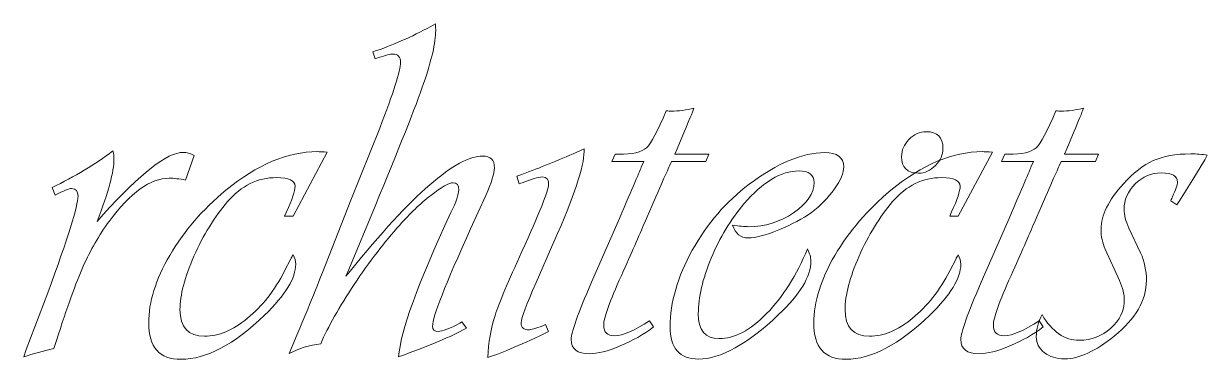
# Model space of a CAD drawing. Extents: x 971 to 1079, y 664 to 731.
# Drawn here: x 1055.463 to 1056.079, y 675.484 to 675.658 of the extents above; entities that cross this region are included whole.
import ezdxf

# ---------------------------------------------------------------- set-up
doc = ezdxf.new("R2010")
doc.units = 0
doc.header["$MEASUREMENT"] = 0
doc.layers.get('0').update_dxf_attribs({"linetype": 'CONTINUOUS', "lineweight": 30})
doc.layers.add('Dim', color=142, linetype='CONTINUOUS', lineweight=0)
doc.layers.add('UG-Khartosha', color=11, linetype='CONTINUOUS', lineweight=20)

# ---------------------------------------------------------------- blocks, each defined once
blk = doc.blocks.new('fghty')
at = {"layer": 'UG-Khartosha'}
for points, knots in [([(-280.61851, -82.29904), (-280.61851, -82.29904), (-280.61611, -82.30247), (-280.61611, -82.30247), (-280.61611, -82.30247), (-280.62479, -82.30718), (-280.63601, -82.31197), (-280.6498, -82.3169), (-280.6498, -82.3169), (-280.6498, -82.3169), (-280.6531, -82.31812), (-280.6531, -82.31812), (-280.6531, -82.31812), (-280.6521, -82.30433), (-280.64261, -82.2781), (-280.62452, -82.23939), (-280.62452, -82.23939), (-280.62167, -82.23342), (-280.62027, -82.22935), (-280.62027, -82.22723), (-280.62027, -82.22723), (-280.62027, -82.22447), (-280.62127, -82.22312), (-280.6233, -82.22312), (-280.6233, -82.22312), (-280.6256, -82.22312), (-280.62967, -82.22542), (-280.63551, -82.22999), (-280.63551, -82.22999), (-280.64134, -82.2346), (-280.64699, -82.23998), (-280.65246, -82.24618), (-280.65246, -82.24618), (-280.66074, -82.25535), (-280.66901, -82.26616), (-280.67729, -82.27855), (-280.67729, -82.27855), (-280.68552, -82.29099), (-280.69162, -82.30175), (-280.6956, -82.31097), (-280.6956, -82.31097), (-280.7018, -82.31174), (-280.70754, -82.3135), (-280.71283, -82.31626), (-280.71283, -82.31626), (-280.71283, -82.31626), (-280.71138, -82.31283), (-280.71138, -82.31283), (-280.71138, -82.31283), (-280.70537, -82.29876), (-280.69981, -82.2852), (-280.6947, -82.27213), (-280.6947, -82.27213), (-280.6947, -82.27213), (-280.67919, -82.23266), (-280.67919, -82.23266), (-280.67919, -82.23266), (-280.67919, -82.23266), (-280.66341, -82.19332), (-280.66341, -82.19332), (-280.66341, -82.19332), (-280.65586, -82.17396), (-280.65206, -82.16203), (-280.65206, -82.15755), (-280.65206, -82.15755), (-280.65206, -82.15443), (-280.65346, -82.15289), (-280.65631, -82.15289), (-280.65631, -82.15289), (-280.65762, -82.15289), (-280.66019, -82.15357), (-280.66408, -82.15488), (-280.66408, -82.15488), (-280.66408, -82.15488), (-280.6658, -82.15556), (-280.6658, -82.15556), (-280.6658, -82.15556), (-280.6658, -82.15556), (-280.66711, -82.15172), (-280.66711, -82.15172), (-280.66711, -82.15172), (-280.65663, -82.14819), (-280.64609, -82.14358), (-280.63546, -82.13783), (-280.63546, -82.13783), (-280.63546, -82.13783), (-280.63293, -82.13634), (-280.63293, -82.13634), (-280.63293, -82.13634), (-280.63288, -82.13802), (-280.63284, -82.13928), (-280.63284, -82.14005), (-280.63284, -82.14005), (-280.63284, -82.14661), (-280.63506, -82.15624), (-280.63944, -82.16899), (-280.63944, -82.16899), (-280.64387, -82.18179), (-280.65269, -82.20403), (-280.66594, -82.23582), (-280.66594, -82.23582), (-280.66594, -82.23582), (-280.68023, -82.27041), (-280.68023, -82.27041), (-280.68023, -82.27041), (-280.68023, -82.27041), (-280.68186, -82.27412), (-280.68186, -82.27412), (-280.68186, -82.27412), (-280.68186, -82.27412), (-280.67959, -82.27136), (-280.67959, -82.27136), (-280.67959, -82.27136), (-280.64577, -82.22949), (-280.62163, -82.20856), (-280.60716, -82.20856), (-280.60716, -82.20856), (-280.60291, -82.20856), (-280.60078, -82.21068), (-280.60078, -82.21493), (-280.60078, -82.21493), (-280.60078, -82.21801), (-280.60236, -82.22303), (-280.60553, -82.23003), (-280.60553, -82.23003), (-280.60553, -82.23003), (-280.61376, -82.24817), (-280.61376, -82.24817), (-280.61376, -82.24817), (-280.62764, -82.27873), (-280.63456, -82.29641), (-280.63456, -82.3013), (-280.63456, -82.3013), (-280.63456, -82.30324), (-280.63356, -82.30419), (-280.63153, -82.30419), (-280.63153, -82.30419), (-280.62913, -82.30419), (-280.6252, -82.3027), (-280.61973, -82.29971), (-280.61973, -82.29971), (-280.61973, -82.29971), (-280.61851, -82.29904), (-280.61851, -82.29904)], [0, 0, 0, 0, 0.027778, 0.027778, 0.027778, 0.027778, 0.055556, 0.055556, 0.055556, 0.055556, 0.083333, 0.083333, 0.083333, 0.083333, 0.111111, 0.111111, 0.111111, 0.111111, 0.138889, 0.138889, 0.138889, 0.138889, 0.166667, 0.166667, 0.166667, 0.166667, 0.194444, 0.194444, 0.194444, 0.194444, 0.222222, 0.222222, 0.222222, 0.222222, 0.25, 0.25, 0.25, 0.25, 0.277778, 0.277778, 0.277778, 0.277778, 0.305556, 0.305556, 0.305556, 0.305556, 0.333333, 0.333333, 0.333333, 0.333333, 0.361111, 0.361111, 0.361111, 0.361111, 0.388889, 0.388889, 0.388889, 0.388889, 0.416667, 0.416667, 0.416667, 0.416667, 0.444444, 0.444444, 0.444444, 0.444444, 0.472222, 0.472222, 0.472222, 0.472222, 0.5, 0.5, 0.5, 0.5, 0.527778, 0.527778, 0.527778, 0.527778, 0.555556, 0.555556, 0.555556, 0.555556, 0.583333, 0.583333, 0.583333, 0.583333, 0.611111, 0.611111, 0.611111, 0.611111, 0.638889, 0.638889, 0.638889, 0.638889, 0.666667, 0.666667, 0.666667, 0.666667, 0.694444, 0.694444, 0.694444, 0.694444, 0.722222, 0.722222, 0.722222, 0.722222, 0.75, 0.75, 0.75, 0.75, 0.777778, 0.777778, 0.777778, 0.777778, 0.805556, 0.805556, 0.805556, 0.805556, 0.833333, 0.833333, 0.833333, 0.833333, 0.861111, 0.861111, 0.861111, 0.861111, 0.888889, 0.888889, 0.888889, 0.888889, 0.916667, 0.916667, 0.916667, 0.916667, 0.944444, 0.944444, 0.944444, 0.944444, 0.972222, 0.972222, 0.972222, 0.972222, 1, 1, 1, 1]), ([(-280.48367, -82.20761), (-280.48367, -82.20761), (-280.48538, -82.21159), (-280.48538, -82.21159), (-280.48538, -82.21159), (-280.48538, -82.21159), (-280.50406, -82.21159), (-280.50406, -82.21159), (-280.50406, -82.21159), (-280.50406, -82.21159), (-280.50515, -82.21385), (-280.50515, -82.21385), (-280.50515, -82.21385), (-280.50682, -82.21737), (-280.51134, -82.22773), (-280.51875, -82.24482), (-280.51875, -82.24482), (-280.52179, -82.25183), (-280.52599, -82.26146), (-280.53146, -82.27372), (-280.53146, -82.27372), (-280.53793, -82.28805), (-280.54114, -82.29709), (-280.54114, -82.30089), (-280.54114, -82.30089), (-280.54114, -82.30469), (-280.53919, -82.30659), (-280.5353, -82.30659), (-280.5353, -82.30659), (-280.53065, -82.30659), (-280.52423, -82.30383), (-280.51613, -82.29836), (-280.51613, -82.29836), (-280.51613, -82.29836), (-280.51401, -82.3018), (-280.51401, -82.3018), (-280.51401, -82.3018), (-280.5193, -82.30587), (-280.52536, -82.30934), (-280.53214, -82.31215), (-280.53214, -82.31215), (-280.53897, -82.315), (-280.54458, -82.3164), (-280.54896, -82.3164), (-280.54896, -82.3164), (-280.55561, -82.3164), (-280.55891, -82.31378), (-280.55891, -82.30858), (-280.55891, -82.30858), (-280.55891, -82.30487), (-280.5552, -82.29447), (-280.54779, -82.27733), (-280.54779, -82.27733), (-280.54779, -82.27733), (-280.53399, -82.24591), (-280.53399, -82.24591), (-280.53399, -82.24591), (-280.52631, -82.22813), (-280.52188, -82.21774), (-280.52061, -82.21461), (-280.52061, -82.21461), (-280.52061, -82.21461), (-280.5193, -82.21159), (-280.5193, -82.21159), (-280.5193, -82.21159), (-280.5193, -82.21159), (-280.53666, -82.21159), (-280.53666, -82.21159), (-280.53666, -82.21159), (-280.53666, -82.21159), (-280.53481, -82.20761), (-280.53481, -82.20761), (-280.53481, -82.20761), (-280.53481, -82.20761), (-280.53309, -82.20761), (-280.53309, -82.20761), (-280.53309, -82.20761), (-280.52549, -82.20761), (-280.52038, -82.20643), (-280.51776, -82.20403), (-280.51776, -82.20403), (-280.51518, -82.20164), (-280.51161, -82.19495), (-280.50709, -82.18391), (-280.50709, -82.18391), (-280.50578, -82.184), (-280.50492, -82.18405), (-280.50447, -82.18405), (-280.50447, -82.18405), (-280.50022, -82.18405), (-280.49601, -82.18351), (-280.4919, -82.18247), (-280.4919, -82.18247), (-280.49285, -82.185), (-280.49456, -82.1892), (-280.49705, -82.19504), (-280.49705, -82.19504), (-280.49705, -82.19504), (-280.50103, -82.20458), (-280.50103, -82.20458), (-280.50103, -82.20458), (-280.50103, -82.20458), (-280.50234, -82.20761), (-280.50234, -82.20761), (-280.50234, -82.20761), (-280.50234, -82.20761), (-280.48367, -82.20761), (-280.48367, -82.20761)], [0, 0, 0, 0, 0.037037, 0.037037, 0.037037, 0.037037, 0.074074, 0.074074, 0.074074, 0.074074, 0.111111, 0.111111, 0.111111, 0.111111, 0.148148, 0.148148, 0.148148, 0.148148, 0.185185, 0.185185, 0.185185, 0.185185, 0.222222, 0.222222, 0.222222, 0.222222, 0.259259, 0.259259, 0.259259, 0.259259, 0.296296, 0.296296, 0.296296, 0.296296, 0.333333, 0.333333, 0.333333, 0.333333, 0.37037, 0.37037, 0.37037, 0.37037, 0.407407, 0.407407, 0.407407, 0.407407, 0.444444, 0.444444, 0.444444, 0.444444, 0.481481, 0.481481, 0.481481, 0.481481, 0.518519, 0.518519, 0.518519, 0.518519, 0.555556, 0.555556, 0.555556, 0.555556, 0.592593, 0.592593, 0.592593, 0.592593, 0.62963, 0.62963, 0.62963, 0.62963, 0.666667, 0.666667, 0.666667, 0.666667, 0.703704, 0.703704, 0.703704, 0.703704, 0.740741, 0.740741, 0.740741, 0.740741, 0.777778, 0.777778, 0.777778, 0.777778, 0.814815, 0.814815, 0.814815, 0.814815, 0.851852, 0.851852, 0.851852, 0.851852, 0.888889, 0.888889, 0.888889, 0.888889, 0.925926, 0.925926, 0.925926, 0.925926, 0.962963, 0.962963, 0.962963, 0.962963, 1, 1, 1, 1]), ([(-280.27097, -82.20761), (-280.27097, -82.20761), (-280.27269, -82.21159), (-280.27269, -82.21159), (-280.27269, -82.21159), (-280.27269, -82.21159), (-280.29136, -82.21159), (-280.29136, -82.21159), (-280.29136, -82.21159), (-280.29136, -82.21159), (-280.29245, -82.21385), (-280.29245, -82.21385), (-280.29245, -82.21385), (-280.29412, -82.21737), (-280.29864, -82.22773), (-280.30606, -82.24482), (-280.30606, -82.24482), (-280.30909, -82.25183), (-280.31329, -82.26146), (-280.31876, -82.27372), (-280.31876, -82.27372), (-280.32523, -82.28805), (-280.32844, -82.29709), (-280.32844, -82.30089), (-280.32844, -82.30089), (-280.32844, -82.30469), (-280.3265, -82.30659), (-280.32261, -82.30659), (-280.32261, -82.30659), (-280.31795, -82.30659), (-280.31153, -82.30383), (-280.30343, -82.29836), (-280.30343, -82.29836), (-280.30343, -82.29836), (-280.30131, -82.3018), (-280.30131, -82.3018), (-280.30131, -82.3018), (-280.3066, -82.30587), (-280.31266, -82.30934), (-280.31944, -82.31215), (-280.31944, -82.31215), (-280.32627, -82.315), (-280.33188, -82.3164), (-280.33626, -82.3164), (-280.33626, -82.3164), (-280.34291, -82.3164), (-280.34621, -82.31378), (-280.34621, -82.30858), (-280.34621, -82.30858), (-280.34621, -82.30487), (-280.3425, -82.29447), (-280.33509, -82.27733), (-280.33509, -82.27733), (-280.33509, -82.27733), (-280.3213, -82.24591), (-280.3213, -82.24591), (-280.3213, -82.24591), (-280.31361, -82.22813), (-280.30918, -82.21774), (-280.30791, -82.21461), (-280.30791, -82.21461), (-280.30791, -82.21461), (-280.3066, -82.21159), (-280.3066, -82.21159), (-280.3066, -82.21159), (-280.3066, -82.21159), (-280.32396, -82.21159), (-280.32396, -82.21159), (-280.32396, -82.21159), (-280.32396, -82.21159), (-280.32211, -82.20761), (-280.32211, -82.20761), (-280.32211, -82.20761), (-280.32211, -82.20761), (-280.32039, -82.20761), (-280.32039, -82.20761), (-280.32039, -82.20761), (-280.31279, -82.20761), (-280.30768, -82.20643), (-280.30506, -82.20403), (-280.30506, -82.20403), (-280.30249, -82.20164), (-280.29891, -82.19495), (-280.29439, -82.18391), (-280.29439, -82.18391), (-280.29308, -82.184), (-280.29222, -82.18405), (-280.29177, -82.18405), (-280.29177, -82.18405), (-280.28752, -82.18405), (-280.28331, -82.18351), (-280.2792, -82.18247), (-280.2792, -82.18247), (-280.28015, -82.185), (-280.28187, -82.1892), (-280.28435, -82.19504), (-280.28435, -82.19504), (-280.28435, -82.19504), (-280.28833, -82.20458), (-280.28833, -82.20458), (-280.28833, -82.20458), (-280.28833, -82.20458), (-280.28964, -82.20761), (-280.28964, -82.20761), (-280.28964, -82.20761), (-280.28964, -82.20761), (-280.27097, -82.20761), (-280.27097, -82.20761)], [0, 0, 0, 0, 0.037037, 0.037037, 0.037037, 0.037037, 0.074074, 0.074074, 0.074074, 0.074074, 0.111111, 0.111111, 0.111111, 0.111111, 0.148148, 0.148148, 0.148148, 0.148148, 0.185185, 0.185185, 0.185185, 0.185185, 0.222222, 0.222222, 0.222222, 0.222222, 0.259259, 0.259259, 0.259259, 0.259259, 0.296296, 0.296296, 0.296296, 0.296296, 0.333333, 0.333333, 0.333333, 0.333333, 0.37037, 0.37037, 0.37037, 0.37037, 0.407407, 0.407407, 0.407407, 0.407407, 0.444444, 0.444444, 0.444444, 0.444444, 0.481481, 0.481481, 0.481481, 0.481481, 0.518519, 0.518519, 0.518519, 0.518519, 0.555556, 0.555556, 0.555556, 0.555556, 0.592593, 0.592593, 0.592593, 0.592593, 0.62963, 0.62963, 0.62963, 0.62963, 0.666667, 0.666667, 0.666667, 0.666667, 0.703704, 0.703704, 0.703704, 0.703704, 0.740741, 0.740741, 0.740741, 0.740741, 0.777778, 0.777778, 0.777778, 0.777778, 0.814815, 0.814815, 0.814815, 0.814815, 0.851852, 0.851852, 0.851852, 0.851852, 0.888889, 0.888889, 0.888889, 0.888889, 0.925926, 0.925926, 0.925926, 0.925926, 0.962963, 0.962963, 0.962963, 0.962963, 1, 1, 1, 1]), ([(-280.36509, -82.19528), (-280.35899, -82.19528), (-280.35595, -82.19833), (-280.35595, -82.20442), (-280.35595, -82.20442), (-280.35595, -82.20787), (-280.3573, -82.21092), (-280.36001, -82.21369), (-280.36001, -82.21369), (-280.36272, -82.21647), (-280.36583, -82.21789), (-280.36922, -82.21789), (-280.36922, -82.21789), (-280.37544, -82.21789), (-280.37855, -82.21484), (-280.37855, -82.20875), (-280.37855, -82.20875), (-280.37855, -82.2053), (-280.3772, -82.20226), (-280.37449, -82.19948), (-280.37449, -82.19948), (-280.37179, -82.1967), (-280.36867, -82.19528), (-280.36509, -82.19528)], [0, 0, 0, 0, 0.166667, 0.166667, 0.166667, 0.166667, 0.333333, 0.333333, 0.333333, 0.333333, 0.5, 0.5, 0.5, 0.5, 0.666667, 0.666667, 0.666667, 0.666667, 0.833333, 0.833333, 0.833333, 0.833333, 1, 1, 1, 1]), ([(-280.7646, -82.20829), (-280.7646, -82.20829), (-280.76939, -82.22167), (-280.76939, -82.22167), (-280.76939, -82.22167), (-280.77274, -82.22099), (-280.77568, -82.22063), (-280.77826, -82.22063), (-280.77826, -82.22063), (-280.78852, -82.22063), (-280.79946, -82.2285), (-280.81113, -82.24419), (-280.81113, -82.24419), (-280.8166, -82.25169), (-280.8213, -82.25988), (-280.82524, -82.26869), (-280.82524, -82.26869), (-280.82917, -82.27756), (-280.83401, -82.29099), (-280.83984, -82.30912), (-280.83984, -82.30912), (-280.83984, -82.30912), (-280.84133, -82.3136), (-280.84133, -82.3136), (-280.84133, -82.3136), (-280.84708, -82.31486), (-280.85255, -82.31635), (-280.85775, -82.31812), (-280.85775, -82.31812), (-280.85775, -82.31812), (-280.8563, -82.31414), (-280.8563, -82.31414), (-280.8563, -82.31414), (-280.8563, -82.31414), (-280.84463, -82.28312), (-280.84463, -82.28312), (-280.84463, -82.28312), (-280.8336, -82.25328), (-280.82809, -82.23569), (-280.82809, -82.2304), (-280.82809, -82.2304), (-280.82809, -82.22764), (-280.82926, -82.22628), (-280.83166, -82.22628), (-280.83166, -82.22628), (-280.83297, -82.22628), (-280.83595, -82.22746), (-280.84052, -82.22985), (-280.84052, -82.22985), (-280.84052, -82.22985), (-280.84224, -82.22578), (-280.84224, -82.22578), (-280.84224, -82.22578), (-280.82989, -82.21977), (-280.81882, -82.21308), (-280.80901, -82.20575), (-280.80901, -82.20575), (-280.80864, -82.20733), (-280.80846, -82.20883), (-280.80846, -82.21014), (-280.80846, -82.21014), (-280.80846, -82.21692), (-280.81149, -82.22827), (-280.8176, -82.24419), (-280.8176, -82.24419), (-280.8176, -82.24419), (-280.81443, -82.24048), (-280.81443, -82.24048), (-280.81443, -82.24048), (-280.79386, -82.21787), (-280.77925, -82.20657), (-280.77071, -82.20657), (-280.77071, -82.20657), (-280.76885, -82.20657), (-280.76682, -82.20715), (-280.7646, -82.20829)], [0, 0, 0, 0, 0.052632, 0.052632, 0.052632, 0.052632, 0.105263, 0.105263, 0.105263, 0.105263, 0.157895, 0.157895, 0.157895, 0.157895, 0.210526, 0.210526, 0.210526, 0.210526, 0.263158, 0.263158, 0.263158, 0.263158, 0.315789, 0.315789, 0.315789, 0.315789, 0.368421, 0.368421, 0.368421, 0.368421, 0.421053, 0.421053, 0.421053, 0.421053, 0.473684, 0.473684, 0.473684, 0.473684, 0.526316, 0.526316, 0.526316, 0.526316, 0.578947, 0.578947, 0.578947, 0.578947, 0.631579, 0.631579, 0.631579, 0.631579, 0.684211, 0.684211, 0.684211, 0.684211, 0.736842, 0.736842, 0.736842, 0.736842, 0.789474, 0.789474, 0.789474, 0.789474, 0.842105, 0.842105, 0.842105, 0.842105, 0.894737, 0.894737, 0.894737, 0.894737, 0.947368, 0.947368, 0.947368, 0.947368, 1, 1, 1, 1]), ([(-280.69203, -82.20643), (-280.69203, -82.20643), (-280.7107, -82.24129), (-280.7107, -82.24129), (-280.7107, -82.24129), (-280.7107, -82.24129), (-280.71532, -82.24129), (-280.71532, -82.24129), (-280.71532, -82.24129), (-280.71532, -82.24129), (-280.71427, -82.23903), (-280.71427, -82.23903), (-280.71427, -82.23903), (-280.71115, -82.2323), (-280.70962, -82.22764), (-280.70962, -82.22511), (-280.70962, -82.22511), (-280.70962, -82.22189), (-280.71296, -82.22031), (-280.7197, -82.22031), (-280.7197, -82.22031), (-280.73001, -82.22031), (-280.73896, -82.2247), (-280.74647, -82.23342), (-280.74647, -82.23342), (-280.75361, -82.24175), (-280.75972, -82.25165), (-280.76478, -82.26318), (-280.76478, -82.26318), (-280.76989, -82.27471), (-280.77242, -82.28443), (-280.77242, -82.2923), (-280.77242, -82.2923), (-280.77242, -82.30202), (-280.76795, -82.30686), (-280.75904, -82.30686), (-280.75904, -82.30686), (-280.75144, -82.30686), (-280.74362, -82.3036), (-280.73562, -82.29705), (-280.73562, -82.29705), (-280.72757, -82.29054), (-280.72079, -82.2819), (-280.71532, -82.27123), (-280.71532, -82.27123), (-280.71532, -82.27123), (-280.71188, -82.26462), (-280.71188, -82.26462), (-280.71188, -82.26462), (-280.7117, -82.26426), (-280.71129, -82.26349), (-280.7107, -82.26237), (-280.7107, -82.26237), (-280.70975, -82.26404), (-280.70926, -82.26576), (-280.70926, -82.26752), (-280.70926, -82.26752), (-280.70926, -82.27512), (-280.71491, -82.28439), (-280.72621, -82.29533), (-280.72621, -82.29533), (-280.7429, -82.31138), (-280.75814, -82.31943), (-280.77188, -82.31943), (-280.77188, -82.31943), (-280.78364, -82.31943), (-280.78952, -82.31283), (-280.78952, -82.29958), (-280.78952, -82.29958), (-280.78952, -82.28818), (-280.78567, -82.27589), (-280.77799, -82.26272), (-280.77799, -82.26272), (-280.7703, -82.24957), (-280.76013, -82.23772), (-280.74737, -82.22723), (-280.74737, -82.22723), (-280.73033, -82.21317), (-280.71369, -82.20616), (-280.69746, -82.20616), (-280.69746, -82.20616), (-280.69637, -82.20616), (-280.69456, -82.20625), (-280.69203, -82.20643)], [0, 0, 0, 0, 0.047619, 0.047619, 0.047619, 0.047619, 0.095238, 0.095238, 0.095238, 0.095238, 0.142857, 0.142857, 0.142857, 0.142857, 0.190476, 0.190476, 0.190476, 0.190476, 0.238095, 0.238095, 0.238095, 0.238095, 0.285714, 0.285714, 0.285714, 0.285714, 0.333333, 0.333333, 0.333333, 0.333333, 0.380952, 0.380952, 0.380952, 0.380952, 0.428571, 0.428571, 0.428571, 0.428571, 0.47619, 0.47619, 0.47619, 0.47619, 0.52381, 0.52381, 0.52381, 0.52381, 0.571429, 0.571429, 0.571429, 0.571429, 0.619048, 0.619048, 0.619048, 0.619048, 0.666667, 0.666667, 0.666667, 0.666667, 0.714286, 0.714286, 0.714286, 0.714286, 0.761905, 0.761905, 0.761905, 0.761905, 0.809524, 0.809524, 0.809524, 0.809524, 0.857143, 0.857143, 0.857143, 0.857143, 0.904762, 0.904762, 0.904762, 0.904762, 0.952381, 0.952381, 0.952381, 0.952381, 1, 1, 1, 1]), ([(-280.55186, -82.20458), (-280.55186, -82.20458), (-280.55186, -82.20602), (-280.55186, -82.20602), (-280.55186, -82.20602), (-280.55186, -82.21435), (-280.55733, -82.23076), (-280.56827, -82.25531), (-280.56827, -82.25531), (-280.56827, -82.25531), (-280.57808, -82.27756), (-280.57808, -82.27756), (-280.57808, -82.27756), (-280.58333, -82.28949), (-280.58599, -82.29677), (-280.58617, -82.29944), (-280.58617, -82.29944), (-280.58626, -82.3022), (-280.58477, -82.30347), (-280.58165, -82.30329), (-280.58165, -82.30329), (-280.57989, -82.3032), (-280.577, -82.30225), (-280.57293, -82.30048), (-280.57293, -82.30048), (-280.57293, -82.30048), (-280.57121, -82.30433), (-280.57121, -82.30433), (-280.57121, -82.30433), (-280.58509, -82.31097), (-280.59617, -82.31568), (-280.60444, -82.31853), (-280.60444, -82.31853), (-280.60404, -82.3102), (-280.60268, -82.30256), (-280.60042, -82.29551), (-280.60042, -82.29551), (-280.59816, -82.2885), (-280.59327, -82.27688), (-280.58577, -82.2606), (-280.58577, -82.2606), (-280.57623, -82.23976), (-280.57139, -82.22759), (-280.57121, -82.22406), (-280.57121, -82.22406), (-280.57103, -82.22131), (-280.57216, -82.21995), (-280.57464, -82.21995), (-280.57464, -82.21995), (-280.57582, -82.21995), (-280.57731, -82.22027), (-280.57917, -82.22086), (-280.57917, -82.22086), (-280.57917, -82.22086), (-280.58473, -82.22284), (-280.58473, -82.22284), (-280.58473, -82.22284), (-280.58509, -82.22294), (-280.5859, -82.22325), (-280.58726, -82.22379), (-280.58726, -82.22379), (-280.58726, -82.22379), (-280.58857, -82.21954), (-280.58857, -82.21954), (-280.58857, -82.21954), (-280.58857, -82.21954), (-280.58577, -82.21859), (-280.58577, -82.21859), (-280.58577, -82.21859), (-280.576, -82.21498), (-280.56601, -82.21091), (-280.55584, -82.20643), (-280.55584, -82.20643), (-280.55584, -82.20643), (-280.55186, -82.20458), (-280.55186, -82.20458)], [0, 0, 0, 0, 0.052632, 0.052632, 0.052632, 0.052632, 0.105263, 0.105263, 0.105263, 0.105263, 0.157895, 0.157895, 0.157895, 0.157895, 0.210526, 0.210526, 0.210526, 0.210526, 0.263158, 0.263158, 0.263158, 0.263158, 0.315789, 0.315789, 0.315789, 0.315789, 0.368421, 0.368421, 0.368421, 0.368421, 0.421053, 0.421053, 0.421053, 0.421053, 0.473684, 0.473684, 0.473684, 0.473684, 0.526316, 0.526316, 0.526316, 0.526316, 0.578947, 0.578947, 0.578947, 0.578947, 0.631579, 0.631579, 0.631579, 0.631579, 0.684211, 0.684211, 0.684211, 0.684211, 0.736842, 0.736842, 0.736842, 0.736842, 0.789474, 0.789474, 0.789474, 0.789474, 0.842105, 0.842105, 0.842105, 0.842105, 0.894737, 0.894737, 0.894737, 0.894737, 0.947368, 0.947368, 0.947368, 0.947368, 1, 1, 1, 1]), ([(-280.4299, -82.25916), (-280.42868, -82.26164), (-280.42805, -82.26381), (-280.42805, -82.26576), (-280.42805, -82.26576), (-280.42805, -82.27426), (-280.43393, -82.28402), (-280.44569, -82.29506), (-280.44569, -82.29506), (-280.46278, -82.3112), (-280.47738, -82.31929), (-280.48936, -82.31929), (-280.48936, -82.31929), (-280.49972, -82.31929), (-280.50487, -82.31341), (-280.50487, -82.30166), (-280.50487, -82.30166), (-280.50487, -82.28841), (-280.50085, -82.27453), (-280.49276, -82.25997), (-280.49276, -82.25997), (-280.48466, -82.24536), (-280.47431, -82.23338), (-280.46169, -82.22393), (-280.46169, -82.22393), (-280.44632, -82.21245), (-280.43262, -82.2067), (-280.42059, -82.2067), (-280.42059, -82.2067), (-280.41363, -82.2067), (-280.41014, -82.20928), (-280.41014, -82.21439), (-280.41014, -82.21439), (-280.41014, -82.21774), (-280.41182, -82.22176), (-280.41516, -82.22651), (-280.41516, -82.22651), (-280.41855, -82.23121), (-280.42271, -82.23551), (-280.42778, -82.23926), (-280.42778, -82.23926), (-280.43244, -82.24274), (-280.43841, -82.24591), (-280.4456, -82.2488), (-280.4456, -82.2488), (-280.45278, -82.25174), (-280.45835, -82.25319), (-280.46224, -82.25319), (-280.46224, -82.25319), (-280.4664, -82.25319), (-280.46924, -82.25088), (-280.47083, -82.24631), (-280.47083, -82.24631), (-280.46712, -82.24681), (-280.46418, -82.24708), (-280.46196, -82.24708), (-280.46196, -82.24708), (-280.4531, -82.24708), (-280.44496, -82.24455), (-280.4375, -82.23948), (-280.4375, -82.23948), (-280.43004, -82.23442), (-280.42629, -82.2289), (-280.42629, -82.22298), (-280.42629, -82.22298), (-280.42629, -82.21877), (-280.42905, -82.21665), (-280.43451, -82.21665), (-280.43451, -82.21665), (-280.44433, -82.21665), (-280.45432, -82.22266), (-280.46458, -82.23464), (-280.46458, -82.23464), (-280.47182, -82.24315), (-280.47779, -82.25305), (-280.48249, -82.26431), (-280.48249, -82.26431), (-280.48715, -82.27561), (-280.4895, -82.2857), (-280.4895, -82.29452), (-280.4895, -82.29452), (-280.4895, -82.3036), (-280.4857, -82.30817), (-280.47811, -82.30817), (-280.47811, -82.30817), (-280.46983, -82.30817), (-280.46119, -82.3036), (-280.4522, -82.29447), (-280.4522, -82.29447), (-280.44324, -82.28533), (-280.43583, -82.27353), (-280.4299, -82.25916)], [0, 0, 0, 0, 0.043478, 0.043478, 0.043478, 0.043478, 0.086957, 0.086957, 0.086957, 0.086957, 0.130435, 0.130435, 0.130435, 0.130435, 0.173913, 0.173913, 0.173913, 0.173913, 0.217391, 0.217391, 0.217391, 0.217391, 0.26087, 0.26087, 0.26087, 0.26087, 0.304348, 0.304348, 0.304348, 0.304348, 0.347826, 0.347826, 0.347826, 0.347826, 0.391304, 0.391304, 0.391304, 0.391304, 0.434783, 0.434783, 0.434783, 0.434783, 0.478261, 0.478261, 0.478261, 0.478261, 0.521739, 0.521739, 0.521739, 0.521739, 0.565217, 0.565217, 0.565217, 0.565217, 0.608696, 0.608696, 0.608696, 0.608696, 0.652174, 0.652174, 0.652174, 0.652174, 0.695652, 0.695652, 0.695652, 0.695652, 0.73913, 0.73913, 0.73913, 0.73913, 0.782609, 0.782609, 0.782609, 0.782609, 0.826087, 0.826087, 0.826087, 0.826087, 0.869565, 0.869565, 0.869565, 0.869565, 0.913043, 0.913043, 0.913043, 0.913043, 0.956522, 0.956522, 0.956522, 0.956522, 1, 1, 1, 1]), ([(-280.32898, -82.20643), (-280.32898, -82.20643), (-280.34765, -82.24129), (-280.34765, -82.24129), (-280.34765, -82.24129), (-280.34765, -82.24129), (-280.35227, -82.24129), (-280.35227, -82.24129), (-280.35227, -82.24129), (-280.35227, -82.24129), (-280.35123, -82.23903), (-280.35123, -82.23903), (-280.35123, -82.23903), (-280.34811, -82.2323), (-280.34657, -82.22764), (-280.34657, -82.22511), (-280.34657, -82.22511), (-280.34657, -82.22189), (-280.34992, -82.22031), (-280.35665, -82.22031), (-280.35665, -82.22031), (-280.36696, -82.22031), (-280.37592, -82.2247), (-280.38342, -82.23342), (-280.38342, -82.23342), (-280.39057, -82.24175), (-280.39667, -82.25165), (-280.40173, -82.26318), (-280.40173, -82.26318), (-280.40685, -82.27471), (-280.40938, -82.28443), (-280.40938, -82.2923), (-280.40938, -82.2923), (-280.40938, -82.30202), (-280.4049, -82.30686), (-280.39599, -82.30686), (-280.39599, -82.30686), (-280.38839, -82.30686), (-280.38057, -82.3036), (-280.37257, -82.29705), (-280.37257, -82.29705), (-280.36452, -82.29054), (-280.35774, -82.2819), (-280.35227, -82.27123), (-280.35227, -82.27123), (-280.35227, -82.27123), (-280.34883, -82.26462), (-280.34883, -82.26462), (-280.34883, -82.26462), (-280.34865, -82.26426), (-280.34824, -82.26349), (-280.34765, -82.26237), (-280.34765, -82.26237), (-280.34671, -82.26404), (-280.34621, -82.26576), (-280.34621, -82.26752), (-280.34621, -82.26752), (-280.34621, -82.27512), (-280.35186, -82.28439), (-280.36316, -82.29533), (-280.36316, -82.29533), (-280.37985, -82.31138), (-280.39509, -82.31943), (-280.40884, -82.31943), (-280.40884, -82.31943), (-280.42059, -82.31943), (-280.42647, -82.31283), (-280.42647, -82.29958), (-280.42647, -82.29958), (-280.42647, -82.28818), (-280.42263, -82.27589), (-280.41494, -82.26272), (-280.41494, -82.26272), (-280.40725, -82.24957), (-280.39708, -82.23772), (-280.38433, -82.22723), (-280.38433, -82.22723), (-280.36728, -82.21317), (-280.35064, -82.20616), (-280.33441, -82.20616), (-280.33441, -82.20616), (-280.33332, -82.20616), (-280.33151, -82.20625), (-280.32898, -82.20643)], [0, 0, 0, 0, 0.047619, 0.047619, 0.047619, 0.047619, 0.095238, 0.095238, 0.095238, 0.095238, 0.142857, 0.142857, 0.142857, 0.142857, 0.190476, 0.190476, 0.190476, 0.190476, 0.238095, 0.238095, 0.238095, 0.238095, 0.285714, 0.285714, 0.285714, 0.285714, 0.333333, 0.333333, 0.333333, 0.333333, 0.380952, 0.380952, 0.380952, 0.380952, 0.428571, 0.428571, 0.428571, 0.428571, 0.47619, 0.47619, 0.47619, 0.47619, 0.52381, 0.52381, 0.52381, 0.52381, 0.571429, 0.571429, 0.571429, 0.571429, 0.619048, 0.619048, 0.619048, 0.619048, 0.666667, 0.666667, 0.666667, 0.666667, 0.714286, 0.714286, 0.714286, 0.714286, 0.761905, 0.761905, 0.761905, 0.761905, 0.809524, 0.809524, 0.809524, 0.809524, 0.857143, 0.857143, 0.857143, 0.857143, 0.904762, 0.904762, 0.904762, 0.904762, 0.952381, 0.952381, 0.952381, 0.952381, 1, 1, 1, 1]), ([(-280.21164, -82.20801), (-280.21164, -82.20801), (-280.21309, -82.21054), (-280.21309, -82.21054), (-280.21309, -82.21054), (-280.21309, -82.21054), (-280.2196, -82.2214), (-280.2196, -82.2214), (-280.2196, -82.2214), (-280.22186, -82.22529), (-280.2243, -82.22918), (-280.22688, -82.23307), (-280.22688, -82.23307), (-280.22688, -82.23307), (-280.22833, -82.23519), (-280.22833, -82.23519), (-280.22833, -82.23519), (-280.22833, -82.23519), (-280.23163, -82.23293), (-280.23163, -82.23293), (-280.23163, -82.23293), (-280.23118, -82.23193), (-280.23091, -82.23125), (-280.23072, -82.2308), (-280.23072, -82.2308), (-280.22887, -82.22701), (-280.22792, -82.22434), (-280.22792, -82.22275), (-280.22792, -82.22275), (-280.22792, -82.21941), (-280.23086, -82.21774), (-280.23678, -82.21774), (-280.23678, -82.21774), (-280.24221, -82.21774), (-280.24691, -82.21973), (-280.25098, -82.22375), (-280.25098, -82.22375), (-280.25505, -82.22777), (-280.25709, -82.23243), (-280.25709, -82.23772), (-280.25709, -82.23772), (-280.25709, -82.24057), (-280.25618, -82.24392), (-280.25442, -82.24781), (-280.25442, -82.24781), (-280.25442, -82.24781), (-280.24804, -82.26141), (-280.24804, -82.26141), (-280.24804, -82.26141), (-280.24592, -82.26603), (-280.24488, -82.27105), (-280.24488, -82.27652), (-280.24488, -82.27652), (-280.24488, -82.28719), (-280.25076, -82.29732), (-280.26251, -82.30686), (-280.26251, -82.30686), (-280.27264, -82.31504), (-280.28164, -82.31916), (-280.28951, -82.31916), (-280.28951, -82.31916), (-280.29403, -82.31916), (-280.29774, -82.31803), (-280.30063, -82.31577), (-280.30063, -82.31577), (-280.30357, -82.31355), (-280.30502, -82.31066), (-280.30502, -82.30709), (-280.30502, -82.30709), (-280.30502, -82.30297), (-280.30398, -82.29895), (-280.30185, -82.29506), (-280.30185, -82.29506), (-280.29638, -82.30442), (-280.2896, -82.30907), (-280.28146, -82.30907), (-280.28146, -82.30907), (-280.27499, -82.30907), (-280.2693, -82.30686), (-280.26437, -82.30247), (-280.26437, -82.30247), (-280.25944, -82.29804), (-280.25695, -82.29293), (-280.25695, -82.2871), (-280.25695, -82.2871), (-280.25695, -82.28402), (-280.25786, -82.28045), (-280.25962, -82.27652), (-280.25962, -82.27652), (-280.25962, -82.27652), (-280.26739, -82.25942), (-280.26739, -82.25942), (-280.26739, -82.25942), (-280.26889, -82.25608), (-280.26966, -82.25237), (-280.26966, -82.2483), (-280.26966, -82.2483), (-280.26966, -82.24098), (-280.26559, -82.23275), (-280.25745, -82.22366), (-280.25745, -82.22366), (-280.25198, -82.21765), (-280.24655, -82.21344), (-280.24113, -82.21104), (-280.24113, -82.21104), (-280.2357, -82.2086), (-280.22887, -82.20738), (-280.22064, -82.20738), (-280.22064, -82.20738), (-280.21748, -82.20738), (-280.21445, -82.20761), (-280.21164, -82.20801)], [0, 0, 0, 0, 0.035714, 0.035714, 0.035714, 0.035714, 0.071429, 0.071429, 0.071429, 0.071429, 0.107143, 0.107143, 0.107143, 0.107143, 0.142857, 0.142857, 0.142857, 0.142857, 0.178571, 0.178571, 0.178571, 0.178571, 0.214286, 0.214286, 0.214286, 0.214286, 0.25, 0.25, 0.25, 0.25, 0.285714, 0.285714, 0.285714, 0.285714, 0.321429, 0.321429, 0.321429, 0.321429, 0.357143, 0.357143, 0.357143, 0.357143, 0.392857, 0.392857, 0.392857, 0.392857, 0.428571, 0.428571, 0.428571, 0.428571, 0.464286, 0.464286, 0.464286, 0.464286, 0.5, 0.5, 0.5, 0.5, 0.535714, 0.535714, 0.535714, 0.535714, 0.571429, 0.571429, 0.571429, 0.571429, 0.607143, 0.607143, 0.607143, 0.607143, 0.642857, 0.642857, 0.642857, 0.642857, 0.678571, 0.678571, 0.678571, 0.678571, 0.714286, 0.714286, 0.714286, 0.714286, 0.75, 0.75, 0.75, 0.75, 0.785714, 0.785714, 0.785714, 0.785714, 0.821429, 0.821429, 0.821429, 0.821429, 0.857143, 0.857143, 0.857143, 0.857143, 0.892857, 0.892857, 0.892857, 0.892857, 0.928571, 0.928571, 0.928571, 0.928571, 0.964286, 0.964286, 0.964286, 0.964286, 1, 1, 1, 1])]:
    blk.add_open_spline(points, degree=3, knots=knots, dxfattribs=at)
blk = doc.blocks.new('UG-DAMANHOUR-LABS-BORD')
at = {"layer": 'Dim', "linetype": 'Continuous', "xscale": 0.952857142857144, "yscale": 0.952857142857144, "zscale": 0.952857142857144}
blk.add_blockref('fghty', (255.64226, 89.70168), dxfattribs=at)

msp = doc.modelspace()

# ---------------------------------------------------------------- block references
msp.add_blockref('UG-DAMANHOUR-LABS-BORD', (1067.43837, 664.2206))

doc.saveas('drawing.dxf')
